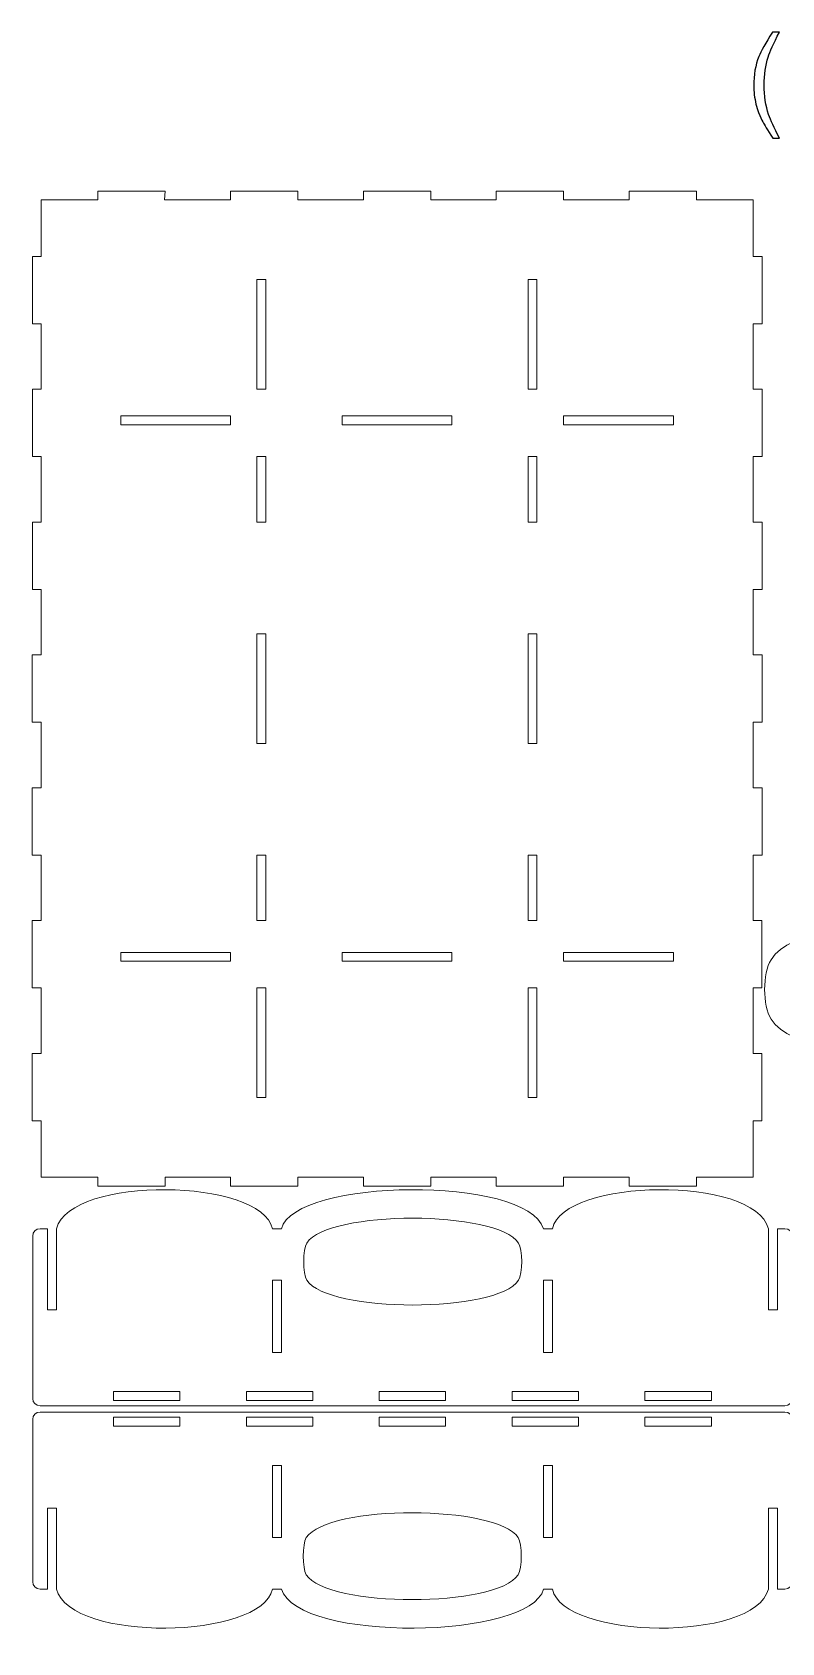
# Model space of a CAD drawing. Header units: millimetres. Extents: x -1338 to 379, y -336 to 402.
# Drawn here: x -1338 to -1000, y -330 to 398 of the extents above; entities that cross this region are included whole.
import ezdxf

# ---------------------------------------------------------------- set-up
doc = ezdxf.new("R2010")
doc.units = ezdxf.units.MM
doc.header["$MEASUREMENT"] = 0
doc.layers.add('Layer 1', color=7, linetype='Continuous')

msp = doc.modelspace()

# ---------------------------------------------------------------- linework, layer by layer
at = {"layer": 'Layer 1', "color": 240}
msp.add_open_spline([(-1000.6671, 397.9914), (-1003.2904, 392.8987), (-1004.9909, 389.156), (-1005.7685, 386.7549), (-1005.7685, 386.7549), (-1006.9562, 383.0976), (-1007.5458, 378.8764), (-1007.5458, 374.0827), (-1007.5458, 374.0827), (-1007.5458, 369.2463), (-1006.8708, 364.82), (-1005.5207, 360.8124), (-1005.5207, 360.8124), (-1004.6833, 358.3429), (-1003.0426, 354.7883), (-1000.5902, 350.1484), (-1000.5902, 350.1484), (-1000.5902, 350.1484), (-1003.6151, 350.1484), (-1003.6151, 350.1484), (-1003.6151, 350.1484), (-1006.0505, 353.9509), (-1007.5629, 356.3862), (-1008.1525, 357.4372), (-1008.1525, 357.4372), (-1008.7336, 358.4882), (-1009.3659, 359.9152), (-1010.0495, 361.7182), (-1010.0495, 361.7182), (-1010.9809, 364.1877), (-1011.6388, 366.8281), (-1012.0063, 369.6308), (-1012.0063, 369.6308), (-1012.1857, 371.0834), (-1012.2797, 372.4677), (-1012.2797, 373.7836), (-1012.2797, 373.7836), (-1012.2797, 378.7226), (-1011.5021, 383.1233), (-1009.9555, 386.977), (-1009.9555, 386.977), (-1008.9728, 389.4294), (-1006.9135, 393.1037), (-1003.7946, 397.9914), (-1003.7946, 397.9914), (-1003.7946, 397.9914), (-1000.6671, 397.9914), (-1000.6671, 397.9914)], degree=3, knots=[0, 0, 0, 0, 0.07692308, 0.07692308, 0.07692308, 0.07692308, 0.15384615, 0.15384615, 0.15384615, 0.15384615, 0.23076923, 0.23076923, 0.23076923, 0.23076923, 0.30769231, 0.30769231, 0.30769231, 0.30769231, 0.38461538, 0.38461538, 0.38461538, 0.38461538, 0.46153846, 0.46153846, 0.46153846, 0.46153846, 0.53846154, 0.53846154, 0.53846154, 0.53846154, 0.61538462, 0.61538462, 0.61538462, 0.61538462, 0.69230769, 0.69230769, 0.69230769, 0.69230769, 0.76923077, 0.76923077, 0.76923077, 0.76923077, 0.84615385, 0.84615385, 0.84615385, 0.84615385, 1, 1, 1, 1], dxfattribs=at)
at = {"layer": 'Layer 1', "color": 145, "lineweight": 20}
for points, knots in [([(-1038.1335, 326.2593), (-1038.1335, 326.2593), (-1068.5335, 326.2593), (-1068.5335, 326.2593), (-1068.5335, 326.2593), (-1068.5335, 326.2593), (-1068.5335, 322.2593), (-1068.5335, 322.2593), (-1068.5335, 322.2593), (-1068.5335, 322.2593), (-1098.1335, 322.2593), (-1098.1335, 322.2593), (-1098.1335, 322.2593), (-1098.1335, 322.2593), (-1098.1335, 326.2593), (-1098.1335, 326.2593), (-1098.1335, 326.2593), (-1098.1335, 326.2593), (-1128.5335, 326.2593), (-1128.5335, 326.2593), (-1128.5335, 326.2593), (-1128.5335, 326.2593), (-1128.5335, 322.2593), (-1128.5335, 322.2593), (-1128.5335, 322.2593), (-1128.5335, 322.2593), (-1158.1335, 322.2593), (-1158.1335, 322.2593), (-1158.1335, 322.2593), (-1158.1335, 322.2593), (-1158.1335, 326.2593), (-1158.1335, 326.2593), (-1158.1335, 326.2593), (-1158.1335, 326.2593), (-1188.5335, 326.2593), (-1188.5335, 326.2593), (-1188.5335, 326.2593), (-1188.5335, 326.2593), (-1188.5335, 322.2593), (-1188.5335, 322.2593), (-1188.5335, 322.2593), (-1188.5335, 322.2593), (-1218.1335, 322.2593), (-1218.1335, 322.2593), (-1218.1335, 322.2593), (-1218.1335, 322.2593), (-1218.1335, 326.2593), (-1218.1335, 326.2593), (-1218.1335, 326.2593), (-1218.1335, 326.2593), (-1248.5335, 326.2593), (-1248.5335, 326.2593), (-1248.5335, 326.2593), (-1248.5335, 326.2593), (-1248.5335, 322.2593), (-1248.5335, 322.2593), (-1248.5335, 322.2593), (-1248.5335, 322.2593), (-1278.3335, 322.2593), (-1278.3335, 322.2593), (-1278.3335, 322.2593), (-1278.3335, 322.2593), (-1278.1335, 326.2593), (-1278.1335, 326.2593), (-1278.1335, 326.2593), (-1278.1335, 326.2593), (-1308.5335, 326.2593), (-1308.5335, 326.2593), (-1308.5335, 326.2593), (-1308.5335, 326.2593), (-1308.5335, 322.2593), (-1308.5335, 322.2593), (-1308.5335, 322.2593), (-1308.5335, 322.2593), (-1334.1175, 322.2593), (-1334.1175, 322.2593), (-1334.1175, 322.2593), (-1334.1175, 322.2593), (-1334.1175, 296.6913), (-1334.1175, 296.6913), (-1334.1175, 296.6913), (-1334.1175, 296.6913), (-1338.0215, 296.6913), (-1338.0215, 296.6913), (-1338.0215, 296.6913), (-1338.0215, 296.6913), (-1338.0215, 266.2913), (-1338.0215, 266.2913), (-1338.0215, 266.2913), (-1338.0215, 266.2913), (-1334.1175, 266.2913), (-1334.1175, 266.2913), (-1334.1175, 266.2913), (-1334.1175, 266.2913), (-1334.1175, 236.6913), (-1334.1175, 236.6913), (-1334.1175, 236.6913), (-1334.1175, 236.6913), (-1338.0375, 236.6913), (-1338.0375, 236.6913), (-1338.0375, 236.6913), (-1338.0375, 236.6913), (-1338.0375, 206.2913), (-1338.0375, 206.2913), (-1338.0375, 206.2913), (-1338.0375, 206.2913), (-1334.1175, 206.2913), (-1334.1175, 206.2913), (-1334.1175, 206.2913), (-1334.1175, 206.2913), (-1334.1175, 176.6913), (-1334.1175, 176.6913), (-1334.1175, 176.6913), (-1334.1175, 176.6913), (-1338.0535, 176.6913), (-1338.0535, 176.6913), (-1338.0535, 176.6913), (-1338.0535, 176.6913), (-1338.0535, 146.2913), (-1338.0535, 146.2913), (-1338.0535, 146.2913), (-1338.0535, 146.2913), (-1334.1175, 146.2913), (-1334.1175, 146.2913), (-1334.1175, 146.2913), (-1334.1175, 146.2913), (-1334.1175, 116.6913), (-1334.1175, 116.6913), (-1334.1175, 116.6913), (-1334.1175, 116.6913), (-1338.0695, 116.6913), (-1338.0695, 116.6913), (-1338.0695, 116.6913), (-1338.0695, 116.6913), (-1338.0695, 86.2913), (-1338.0695, 86.2913), (-1338.0695, 86.2913), (-1338.0695, 86.2913), (-1334.1175, 86.2913), (-1334.1175, 86.2913), (-1334.1175, 86.2913), (-1334.1175, 86.2913), (-1334.1175, 56.6913), (-1334.1175, 56.6913), (-1334.1175, 56.6913), (-1334.1175, 56.6913), (-1338.0855, 56.6913), (-1338.0855, 56.6913), (-1338.0855, 56.6913), (-1338.0855, 56.6913), (-1338.0855, 26.2913), (-1338.0855, 26.2913), (-1338.0855, 26.2913), (-1338.0855, 26.2913), (-1334.1175, 26.2913), (-1334.1175, 26.2913), (-1334.1175, 26.2913), (-1334.1175, 26.2913), (-1334.1175, -3.3087), (-1334.1175, -3.3087), (-1334.1175, -3.3087), (-1334.1175, -3.3087), (-1338.1015, -3.3087), (-1338.1015, -3.3087), (-1338.1015, -3.3087), (-1338.1015, -3.3087), (-1338.1015, -33.7087), (-1338.1015, -33.7087), (-1338.1015, -33.7087), (-1338.1015, -33.7087), (-1334.1175, -33.7087), (-1334.1175, -33.7087), (-1334.1175, -33.7087), (-1334.1175, -33.7087), (-1334.1175, -63.3087), (-1334.1175, -63.3087), (-1334.1175, -63.3087), (-1334.1175, -63.3087), (-1338.1175, -63.3087), (-1338.1175, -63.3087), (-1338.1175, -63.3087), (-1338.1175, -63.3087), (-1338.1175, -93.7087), (-1338.1175, -93.7087), (-1338.1175, -93.7087), (-1338.1175, -93.7087), (-1334.1175, -93.7087), (-1334.1175, -93.7087), (-1334.1175, -93.7087), (-1334.1175, -93.7087), (-1334.1175, -119.2767), (-1334.1175, -119.2767), (-1334.1175, -119.2767), (-1334.1175, -119.2767), (-1308.5335, -119.2767), (-1308.5335, -119.2767), (-1308.5335, -119.2767), (-1308.5335, -119.2767), (-1308.5335, -123.2767), (-1308.5335, -123.2767), (-1308.5335, -123.2767), (-1308.5335, -123.2767), (-1278.1335, -123.2767), (-1278.1335, -123.2767), (-1278.1335, -123.2767), (-1278.1335, -123.2767), (-1278.1335, -119.2767), (-1278.1335, -119.2767), (-1278.1335, -119.2767), (-1278.1335, -119.2767), (-1248.5335, -119.2767), (-1248.5335, -119.2767), (-1248.5335, -119.2767), (-1248.5335, -119.2767), (-1248.5335, -123.2767), (-1248.5335, -123.2767), (-1248.5335, -123.2767), (-1248.5335, -123.2767), (-1218.1335, -123.2767), (-1218.1335, -123.2767), (-1218.1335, -123.2767), (-1218.1335, -123.2767), (-1218.1335, -119.2767), (-1218.1335, -119.2767), (-1218.1335, -119.2767), (-1218.1335, -119.2767), (-1188.5335, -119.2767), (-1188.5335, -119.2767), (-1188.5335, -119.2767), (-1188.5335, -119.2767), (-1188.5335, -123.2767), (-1188.5335, -123.2767), (-1188.5335, -123.2767), (-1188.5335, -123.2767), (-1158.1335, -123.2767), (-1158.1335, -123.2767), (-1158.1335, -123.2767), (-1158.1335, -123.2767), (-1158.1335, -119.2767), (-1158.1335, -119.2767), (-1158.1335, -119.2767), (-1158.1335, -119.2767), (-1128.5335, -119.2767), (-1128.5335, -119.2767), (-1128.5335, -119.2767), (-1128.5335, -119.2767), (-1128.5335, -123.2767), (-1128.5335, -123.2767), (-1128.5335, -123.2767), (-1128.5335, -123.2767), (-1098.1335, -123.2767), (-1098.1335, -123.2767), (-1098.1335, -123.2767), (-1098.1335, -123.2767), (-1098.1335, -119.2767), (-1098.1335, -119.2767), (-1098.1335, -119.2767), (-1098.1335, -119.2767), (-1068.5335, -119.2767), (-1068.5335, -119.2767), (-1068.5335, -119.2767), (-1068.5335, -119.2767), (-1068.5335, -123.2767), (-1068.5335, -123.2767), (-1068.5335, -123.2767), (-1068.5335, -123.2767), (-1038.1335, -123.2767), (-1038.1335, -123.2767), (-1038.1335, -123.2767), (-1038.1335, -123.2767), (-1038.1335, -119.2767), (-1038.1335, -119.2767), (-1038.1335, -119.2767), (-1038.1335, -119.2767), (-1012.5495, -119.2767), (-1012.5495, -119.2767), (-1012.5495, -119.2767), (-1012.5495, -119.2767), (-1012.4495, -93.7087), (-1012.4495, -93.7087), (-1012.4495, -93.7087), (-1012.4495, -93.7087), (-1008.5455, -93.7087), (-1008.5455, -93.7087), (-1008.5455, -93.7087), (-1008.5455, -93.7087), (-1008.5455, -63.3087), (-1008.5455, -63.3087), (-1008.5455, -63.3087), (-1008.5455, -63.3087), (-1012.4495, -63.3087), (-1012.4495, -63.3087), (-1012.4495, -63.3087), (-1012.4495, -63.3087), (-1012.4495, -33.7087), (-1012.4495, -33.7087), (-1012.4495, -33.7087), (-1012.4495, -33.7087), (-1008.5295, -33.7087), (-1008.5295, -33.7087), (-1008.5295, -33.7087), (-1008.5295, -33.7087), (-1008.5295, -3.3087), (-1008.5295, -3.3087), (-1008.5295, -3.3087), (-1008.5295, -3.3087), (-1012.4495, -3.3087), (-1012.4495, -3.3087), (-1012.4495, -3.3087), (-1012.4495, -3.3087), (-1012.4495, 26.2913), (-1012.4495, 26.2913), (-1012.4495, 26.2913), (-1012.4495, 26.2913), (-1008.5135, 26.2913), (-1008.5135, 26.2913), (-1008.5135, 26.2913), (-1008.5135, 26.2913), (-1008.5135, 56.6913), (-1008.5135, 56.6913), (-1008.5135, 56.6913), (-1008.5135, 56.6913), (-1012.4495, 56.6913), (-1012.4495, 56.6913), (-1012.4495, 56.6913), (-1012.4495, 56.6913), (-1012.4495, 86.2913), (-1012.4495, 86.2913), (-1012.4495, 86.2913), (-1012.4495, 86.2913), (-1008.4975, 86.2913), (-1008.4975, 86.2913), (-1008.4975, 86.2913), (-1008.4975, 86.2913), (-1008.4975, 116.6913), (-1008.4975, 116.6913), (-1008.4975, 116.6913), (-1008.4975, 116.6913), (-1012.4495, 116.6913), (-1012.4495, 116.6913), (-1012.4495, 116.6913), (-1012.4495, 116.6913), (-1012.4495, 146.2913), (-1012.4495, 146.2913), (-1012.4495, 146.2913), (-1012.4495, 146.2913), (-1008.4815, 146.2913), (-1008.4815, 146.2913), (-1008.4815, 146.2913), (-1008.4815, 146.2913), (-1008.4815, 176.6913), (-1008.4815, 176.6913), (-1008.4815, 176.6913), (-1008.4815, 176.6913), (-1012.4495, 176.6913), (-1012.4495, 176.6913), (-1012.4495, 176.6913), (-1012.4495, 176.6913), (-1012.4495, 206.2913), (-1012.4495, 206.2913), (-1012.4495, 206.2913), (-1012.4495, 206.2913), (-1008.4655, 206.2913), (-1008.4655, 206.2913), (-1008.4655, 206.2913), (-1008.4655, 206.2913), (-1008.4655, 236.6913), (-1008.4655, 236.6913), (-1008.4655, 236.6913), (-1008.4655, 236.6913), (-1012.4495, 236.6913), (-1012.4495, 236.6913), (-1012.4495, 236.6913), (-1012.4495, 236.6913), (-1012.4495, 266.2913), (-1012.4495, 266.2913), (-1012.4495, 266.2913), (-1012.4495, 266.2913), (-1008.4495, 266.2913), (-1008.4495, 266.2913), (-1008.4495, 266.2913), (-1008.4495, 266.2913), (-1008.4495, 296.6913), (-1008.4495, 296.6913), (-1008.4495, 296.6913), (-1008.4495, 296.6913), (-1012.4495, 296.6913), (-1012.4495, 296.6913), (-1012.4495, 296.6913), (-1012.4495, 296.6913), (-1012.5495, 322.2593), (-1012.5495, 322.2593), (-1012.5495, 322.2593), (-1012.5495, 322.2593), (-1038.1335, 322.2593), (-1038.1335, 322.2593), (-1038.1335, 322.2593), (-1038.1335, 322.2593), (-1038.1335, 326.2593), (-1038.1335, 326.2593)], [0, 0, 0, 0, 0.00990099, 0.00990099, 0.00990099, 0.00990099, 0.01980198, 0.01980198, 0.01980198, 0.01980198, 0.02970297, 0.02970297, 0.02970297, 0.02970297, 0.03960396, 0.03960396, 0.03960396, 0.03960396, 0.04950495, 0.04950495, 0.04950495, 0.04950495, 0.05940594, 0.05940594, 0.05940594, 0.05940594, 0.06930693, 0.06930693, 0.06930693, 0.06930693, 0.07920792, 0.07920792, 0.07920792, 0.07920792, 0.08910891, 0.08910891, 0.08910891, 0.08910891, 0.0990099, 0.0990099, 0.0990099, 0.0990099, 0.10891089, 0.10891089, 0.10891089, 0.10891089, 0.11881188, 0.11881188, 0.11881188, 0.11881188, 0.12871287, 0.12871287, 0.12871287, 0.12871287, 0.13861386, 0.13861386, 0.13861386, 0.13861386, 0.14851485, 0.14851485, 0.14851485, 0.14851485, 0.15841584, 0.15841584, 0.15841584, 0.15841584, 0.16831683, 0.16831683, 0.16831683, 0.16831683, 0.17821782, 0.17821782, 0.17821782, 0.17821782, 0.18811881, 0.18811881, 0.18811881, 0.18811881, 0.1980198, 0.1980198, 0.1980198, 0.1980198, 0.20792079, 0.20792079, 0.20792079, 0.20792079, 0.21782178, 0.21782178, 0.21782178, 0.21782178, 0.22772277, 0.22772277, 0.22772277, 0.22772277, 0.23762376, 0.23762376, 0.23762376, 0.23762376, 0.24752475, 0.24752475, 0.24752475, 0.24752475, 0.25742574, 0.25742574, 0.25742574, 0.25742574, 0.26732673, 0.26732673, 0.26732673, 0.26732673, 0.27722772, 0.27722772, 0.27722772, 0.27722772, 0.28712871, 0.28712871, 0.28712871, 0.28712871, 0.2970297, 0.2970297, 0.2970297, 0.2970297, 0.30693069, 0.30693069, 0.30693069, 0.30693069, 0.31683168, 0.31683168, 0.31683168, 0.31683168, 0.32673267, 0.32673267, 0.32673267, 0.32673267, 0.33663366, 0.33663366, 0.33663366, 0.33663366, 0.34653465, 0.34653465, 0.34653465, 0.34653465, 0.35643564, 0.35643564, 0.35643564, 0.35643564, 0.36633663, 0.36633663, 0.36633663, 0.36633663, 0.37623762, 0.37623762, 0.37623762, 0.37623762, 0.38613861, 0.38613861, 0.38613861, 0.38613861, 0.3960396, 0.3960396, 0.3960396, 0.3960396, 0.40594059, 0.40594059, 0.40594059, 0.40594059, 0.41584158, 0.41584158, 0.41584158, 0.41584158, 0.42574257, 0.42574257, 0.42574257, 0.42574257, 0.43564356, 0.43564356, 0.43564356, 0.43564356, 0.44554455, 0.44554455, 0.44554455, 0.44554455, 0.45544554, 0.45544554, 0.45544554, 0.45544554, 0.46534653, 0.46534653, 0.46534653, 0.46534653, 0.47524752, 0.47524752, 0.47524752, 0.47524752, 0.48514851, 0.48514851, 0.48514851, 0.48514851, 0.4950495, 0.4950495, 0.4950495, 0.4950495, 0.5049505, 0.5049505, 0.5049505, 0.5049505, 0.51485149, 0.51485149, 0.51485149, 0.51485149, 0.52475248, 0.52475248, 0.52475248, 0.52475248, 0.53465347, 0.53465347, 0.53465347, 0.53465347, 0.54455446, 0.54455446, 0.54455446, 0.54455446, 0.55445545, 0.55445545, 0.55445545, 0.55445545, 0.56435644, 0.56435644, 0.56435644, 0.56435644, 0.57425743, 0.57425743, 0.57425743, 0.57425743, 0.58415842, 0.58415842, 0.58415842, 0.58415842, 0.59405941, 0.59405941, 0.59405941, 0.59405941, 0.6039604, 0.6039604, 0.6039604, 0.6039604, 0.61386139, 0.61386139, 0.61386139, 0.61386139, 0.62376238, 0.62376238, 0.62376238, 0.62376238, 0.63366337, 0.63366337, 0.63366337, 0.63366337, 0.64356436, 0.64356436, 0.64356436, 0.64356436, 0.65346535, 0.65346535, 0.65346535, 0.65346535, 0.66336634, 0.66336634, 0.66336634, 0.66336634, 0.67326733, 0.67326733, 0.67326733, 0.67326733, 0.68316832, 0.68316832, 0.68316832, 0.68316832, 0.69306931, 0.69306931, 0.69306931, 0.69306931, 0.7029703, 0.7029703, 0.7029703, 0.7029703, 0.71287129, 0.71287129, 0.71287129, 0.71287129, 0.72277228, 0.72277228, 0.72277228, 0.72277228, 0.73267327, 0.73267327, 0.73267327, 0.73267327, 0.74257426, 0.74257426, 0.74257426, 0.74257426, 0.75247525, 0.75247525, 0.75247525, 0.75247525, 0.76237624, 0.76237624, 0.76237624, 0.76237624, 0.77227723, 0.77227723, 0.77227723, 0.77227723, 0.78217822, 0.78217822, 0.78217822, 0.78217822, 0.79207921, 0.79207921, 0.79207921, 0.79207921, 0.8019802, 0.8019802, 0.8019802, 0.8019802, 0.81188119, 0.81188119, 0.81188119, 0.81188119, 0.82178218, 0.82178218, 0.82178218, 0.82178218, 0.83168317, 0.83168317, 0.83168317, 0.83168317, 0.84158416, 0.84158416, 0.84158416, 0.84158416, 0.85148515, 0.85148515, 0.85148515, 0.85148515, 0.86138614, 0.86138614, 0.86138614, 0.86138614, 0.87128713, 0.87128713, 0.87128713, 0.87128713, 0.88118812, 0.88118812, 0.88118812, 0.88118812, 0.89108911, 0.89108911, 0.89108911, 0.89108911, 0.9009901, 0.9009901, 0.9009901, 0.9009901, 0.91089109, 0.91089109, 0.91089109, 0.91089109, 0.92079208, 0.92079208, 0.92079208, 0.92079208, 0.93069307, 0.93069307, 0.93069307, 0.93069307, 0.94059406, 0.94059406, 0.94059406, 0.94059406, 0.95049505, 0.95049505, 0.95049505, 0.95049505, 0.96039604, 0.96039604, 0.96039604, 0.96039604, 0.97029703, 0.97029703, 0.97029703, 0.97029703, 0.98019802, 0.98019802, 0.98019802, 0.98019802, 1, 1, 1, 1]), ([(-1232.6335, 236.6913), (-1232.6335, 236.6913), (-1236.6335, 236.6913), (-1236.6335, 236.6913), (-1236.6335, 236.6913), (-1236.6335, 236.6913), (-1236.6335, 286.2913), (-1236.6335, 286.2913), (-1236.6335, 286.2913), (-1236.6335, 286.2913), (-1232.6335, 286.2913), (-1232.6335, 286.2913), (-1232.6335, 286.2913), (-1232.6335, 286.2913), (-1232.6335, 236.6913), (-1232.6335, 236.6913)], [0, 0, 0, 0, 0.2, 0.2, 0.2, 0.2, 0.4, 0.4, 0.4, 0.4, 0.6, 0.6, 0.6, 0.6, 1, 1, 1, 1]), ([(-1110.1495, 236.6913), (-1110.1495, 236.6913), (-1114.1495, 236.6913), (-1114.1495, 236.6913), (-1114.1495, 236.6913), (-1114.1495, 236.6913), (-1114.1495, 286.2913), (-1114.1495, 286.2913), (-1114.1495, 286.2913), (-1114.1495, 286.2913), (-1110.1495, 286.2913), (-1110.1495, 286.2913), (-1110.1495, 286.2913), (-1110.1495, 286.2913), (-1110.1495, 236.6913), (-1110.1495, 236.6913)], [0, 0, 0, 0, 0.2, 0.2, 0.2, 0.2, 0.4, 0.4, 0.4, 0.4, 0.6, 0.6, 0.6, 0.6, 1, 1, 1, 1]), ([(-1248.5335, 220.6913), (-1248.5335, 220.6913), (-1298.1335, 220.6913), (-1298.1335, 220.6913), (-1298.1335, 220.6913), (-1298.1335, 220.6913), (-1298.1335, 224.6913), (-1298.1335, 224.6913), (-1298.1335, 224.6913), (-1298.1335, 224.6913), (-1248.5335, 224.6913), (-1248.5335, 224.6913), (-1248.5335, 224.6913), (-1248.5335, 224.6913), (-1248.5335, 220.6913), (-1248.5335, 220.6913)], [0, 0, 0, 0, 0.2, 0.2, 0.2, 0.2, 0.4, 0.4, 0.4, 0.4, 0.6, 0.6, 0.6, 0.6, 1, 1, 1, 1]), ([(-1148.5335, 220.6913), (-1148.5335, 220.6913), (-1198.1335, 220.6913), (-1198.1335, 220.6913), (-1198.1335, 220.6913), (-1198.1335, 220.6913), (-1198.1335, 224.6913), (-1198.1335, 224.6913), (-1198.1335, 224.6913), (-1198.1335, 224.6913), (-1148.5335, 224.6913), (-1148.5335, 224.6913), (-1148.5335, 224.6913), (-1148.5335, 224.6913), (-1148.5335, 220.6913), (-1148.5335, 220.6913)], [0, 0, 0, 0, 0.2, 0.2, 0.2, 0.2, 0.4, 0.4, 0.4, 0.4, 0.6, 0.6, 0.6, 0.6, 1, 1, 1, 1]), ([(-1048.5335, 220.6913), (-1048.5335, 220.6913), (-1098.1335, 220.6913), (-1098.1335, 220.6913), (-1098.1335, 220.6913), (-1098.1335, 220.6913), (-1098.1335, 224.6913), (-1098.1335, 224.6913), (-1098.1335, 224.6913), (-1098.1335, 224.6913), (-1048.5335, 224.6913), (-1048.5335, 224.6913), (-1048.5335, 224.6913), (-1048.5335, 224.6913), (-1048.5335, 220.6913), (-1048.5335, 220.6913)], [0, 0, 0, 0, 0.2, 0.2, 0.2, 0.2, 0.4, 0.4, 0.4, 0.4, 0.6, 0.6, 0.6, 0.6, 1, 1, 1, 1]), ([(-1232.6335, 176.6913), (-1232.6335, 176.6913), (-1236.6335, 176.6913), (-1236.6335, 176.6913), (-1236.6335, 176.6913), (-1236.6335, 176.6913), (-1236.6335, 206.2913), (-1236.6335, 206.2913), (-1236.6335, 206.2913), (-1236.6335, 206.2913), (-1232.6335, 206.2913), (-1232.6335, 206.2913), (-1232.6335, 206.2913), (-1232.6335, 206.2913), (-1232.6335, 176.6913), (-1232.6335, 176.6913)], [0, 0, 0, 0, 0.2, 0.2, 0.2, 0.2, 0.4, 0.4, 0.4, 0.4, 0.6, 0.6, 0.6, 0.6, 1, 1, 1, 1]), ([(-1110.1495, 176.6913), (-1110.1495, 176.6913), (-1114.1495, 176.6913), (-1114.1495, 176.6913), (-1114.1495, 176.6913), (-1114.1495, 176.6913), (-1114.1495, 206.2913), (-1114.1495, 206.2913), (-1114.1495, 206.2913), (-1114.1495, 206.2913), (-1110.1495, 206.2913), (-1110.1495, 206.2913), (-1110.1495, 206.2913), (-1110.1495, 206.2913), (-1110.1495, 176.6913), (-1110.1495, 176.6913)], [0, 0, 0, 0, 0.2, 0.2, 0.2, 0.2, 0.4, 0.4, 0.4, 0.4, 0.6, 0.6, 0.6, 0.6, 1, 1, 1, 1]), ([(-1232.6335, 76.6913), (-1232.6335, 76.6913), (-1236.6335, 76.6913), (-1236.6335, 76.6913), (-1236.6335, 76.6913), (-1236.6335, 76.6913), (-1236.6335, 126.2913), (-1236.6335, 126.2913), (-1236.6335, 126.2913), (-1236.6335, 126.2913), (-1232.6335, 126.2913), (-1232.6335, 126.2913), (-1232.6335, 126.2913), (-1232.6335, 126.2913), (-1232.6335, 76.6913), (-1232.6335, 76.6913)], [0, 0, 0, 0, 0.2, 0.2, 0.2, 0.2, 0.4, 0.4, 0.4, 0.4, 0.6, 0.6, 0.6, 0.6, 1, 1, 1, 1]), ([(-1110.1495, 76.6913), (-1110.1495, 76.6913), (-1114.1495, 76.6913), (-1114.1495, 76.6913), (-1114.1495, 76.6913), (-1114.1495, 76.6913), (-1114.1495, 126.2913), (-1114.1495, 126.2913), (-1114.1495, 126.2913), (-1114.1495, 126.2913), (-1110.1495, 126.2913), (-1110.1495, 126.2913), (-1110.1495, 126.2913), (-1110.1495, 126.2913), (-1110.1495, 76.6913), (-1110.1495, 76.6913)], [0, 0, 0, 0, 0.2, 0.2, 0.2, 0.2, 0.4, 0.4, 0.4, 0.4, 0.6, 0.6, 0.6, 0.6, 1, 1, 1, 1]), ([(-1232.6335, 26.2913), (-1232.6335, 26.2913), (-1232.6335, -3.3087), (-1232.6335, -3.3087), (-1232.6335, -3.3087), (-1232.6335, -3.3087), (-1236.6335, -3.3087), (-1236.6335, -3.3087), (-1236.6335, -3.3087), (-1236.6335, -3.3087), (-1236.6335, 26.2913), (-1236.6335, 26.2913), (-1236.6335, 26.2913), (-1236.6335, 26.2913), (-1232.6335, 26.2913), (-1232.6335, 26.2913)], [0, 0, 0, 0, 0.2, 0.2, 0.2, 0.2, 0.4, 0.4, 0.4, 0.4, 0.6, 0.6, 0.6, 0.6, 1, 1, 1, 1]), ([(-1110.1495, 26.2913), (-1110.1495, 26.2913), (-1110.1495, -3.3087), (-1110.1495, -3.3087), (-1110.1495, -3.3087), (-1110.1495, -3.3087), (-1114.1495, -3.3087), (-1114.1495, -3.3087), (-1114.1495, -3.3087), (-1114.1495, -3.3087), (-1114.1495, 26.2913), (-1114.1495, 26.2913), (-1114.1495, 26.2913), (-1114.1495, 26.2913), (-1110.1495, 26.2913), (-1110.1495, 26.2913)], [0, 0, 0, 0, 0.2, 0.2, 0.2, 0.2, 0.4, 0.4, 0.4, 0.4, 0.6, 0.6, 0.6, 0.6, 1, 1, 1, 1]), ([(-1298.1335, -17.7087), (-1298.1335, -17.7087), (-1248.5335, -17.7087), (-1248.5335, -17.7087), (-1248.5335, -17.7087), (-1248.5335, -17.7087), (-1248.5335, -21.7087), (-1248.5335, -21.7087), (-1248.5335, -21.7087), (-1248.5335, -21.7087), (-1298.1335, -21.7087), (-1298.1335, -21.7087), (-1298.1335, -21.7087), (-1298.1335, -21.7087), (-1298.1335, -17.7087), (-1298.1335, -17.7087)], [0, 0, 0, 0, 0.2, 0.2, 0.2, 0.2, 0.4, 0.4, 0.4, 0.4, 0.6, 0.6, 0.6, 0.6, 1, 1, 1, 1]), ([(-1198.1335, -17.7087), (-1198.1335, -17.7087), (-1148.5335, -17.7087), (-1148.5335, -17.7087), (-1148.5335, -17.7087), (-1148.5335, -17.7087), (-1148.5335, -21.7087), (-1148.5335, -21.7087), (-1148.5335, -21.7087), (-1148.5335, -21.7087), (-1198.1335, -21.7087), (-1198.1335, -21.7087), (-1198.1335, -21.7087), (-1198.1335, -21.7087), (-1198.1335, -17.7087), (-1198.1335, -17.7087)], [0, 0, 0, 0, 0.2, 0.2, 0.2, 0.2, 0.4, 0.4, 0.4, 0.4, 0.6, 0.6, 0.6, 0.6, 1, 1, 1, 1]), ([(-1098.1335, -17.7087), (-1098.1335, -17.7087), (-1048.5335, -17.7087), (-1048.5335, -17.7087), (-1048.5335, -17.7087), (-1048.5335, -17.7087), (-1048.5335, -21.7087), (-1048.5335, -21.7087), (-1048.5335, -21.7087), (-1048.5335, -21.7087), (-1098.1335, -21.7087), (-1098.1335, -21.7087), (-1098.1335, -21.7087), (-1098.1335, -21.7087), (-1098.1335, -17.7087), (-1098.1335, -17.7087)], [0, 0, 0, 0, 0.2, 0.2, 0.2, 0.2, 0.4, 0.4, 0.4, 0.4, 0.6, 0.6, 0.6, 0.6, 1, 1, 1, 1]), ([(-1232.6335, -33.7087), (-1232.6335, -33.7087), (-1232.6335, -83.3087), (-1232.6335, -83.3087), (-1232.6335, -83.3087), (-1232.6335, -83.3087), (-1236.6335, -83.3087), (-1236.6335, -83.3087), (-1236.6335, -83.3087), (-1236.6335, -83.3087), (-1236.6335, -33.7087), (-1236.6335, -33.7087), (-1236.6335, -33.7087), (-1236.6335, -33.7087), (-1232.6335, -33.7087), (-1232.6335, -33.7087)], [0, 0, 0, 0, 0.2, 0.2, 0.2, 0.2, 0.4, 0.4, 0.4, 0.4, 0.6, 0.6, 0.6, 0.6, 1, 1, 1, 1]), ([(-1110.1495, -33.7087), (-1110.1495, -33.7087), (-1110.1495, -83.3087), (-1110.1495, -83.3087), (-1110.1495, -83.3087), (-1110.1495, -83.3087), (-1114.1495, -83.3087), (-1114.1495, -83.3087), (-1114.1495, -83.3087), (-1114.1495, -83.3087), (-1114.1495, -33.7087), (-1114.1495, -33.7087), (-1114.1495, -33.7087), (-1114.1495, -33.7087), (-1110.1495, -33.7087), (-1110.1495, -33.7087)], [0, 0, 0, 0, 0.2, 0.2, 0.2, 0.2, 0.4, 0.4, 0.4, 0.4, 0.6, 0.6, 0.6, 0.6, 1, 1, 1, 1]), ([(-1001.5923, -222.5093), (-1001.5923, -222.5093), (-1331.1923, -222.5093), (-1331.1923, -222.5093), (-1331.1923, -222.5093), (-1331.1923, -222.5093), (-1334.5939, -222.5093), (-1334.5939, -222.5093), (-1334.5939, -222.5093), (-1336.4089, -222.5093), (-1337.8938, -221.0243), (-1337.8938, -219.2093), (-1337.8938, -219.2093), (-1337.8938, -219.2093), (-1337.8938, -145.8092), (-1337.8938, -145.8092), (-1337.8938, -145.8092), (-1337.8938, -143.9942), (-1336.4088, -142.5092), (-1334.5939, -142.5092), (-1334.5939, -142.5092), (-1334.5939, -142.5092), (-1331.1923, -142.5092), (-1331.1923, -142.5092), (-1331.1923, -142.5092), (-1331.1923, -142.5092), (-1331.1923, -179.1001), (-1331.1923, -179.1001), (-1331.1923, -179.1001), (-1331.1923, -179.1001), (-1327.1923, -179.1002), (-1327.1923, -179.1002), (-1327.1923, -179.1002), (-1327.1923, -179.1002), (-1327.1923, -142.5093), (-1327.1923, -142.5093), (-1327.1923, -142.5093), (-1320.6785, -118.2558), (-1234.5188, -119.755), (-1229.5924, -142.5092), (-1229.5924, -142.5092), (-1228.7925, -142.5092), (-1226.3925, -142.5092), (-1225.5924, -142.5092), (-1225.5924, -142.5092), (-1219.6807, -119.755), (-1115.009, -118.2557), (-1107.1924, -142.5092), (-1107.1924, -142.5092), (-1106.1929, -142.5092), (-1104.0653, -142.5048), (-1103.1924, -142.5092), (-1103.1924, -142.5092), (-1098.266, -119.755), (-1012.1061, -118.2558), (-1005.5923, -142.5093), (-1005.5923, -142.5093), (-1005.5923, -142.5093), (-1005.5923, -179.1002), (-1005.5923, -179.1002), (-1005.5923, -179.1002), (-1005.5923, -179.1002), (-1001.5923, -179.1001), (-1001.5923, -179.1001), (-1001.5923, -179.1001), (-1001.5923, -179.1001), (-1001.5923, -142.5092), (-1001.5923, -142.5092), (-1001.5923, -142.5092), (-1001.5923, -142.5092), (-998.1907, -142.5092), (-998.1907, -142.5092), (-998.1907, -142.5092), (-996.3758, -142.5092), (-994.8908, -143.9943), (-994.8908, -145.8092), (-994.8908, -145.8092), (-994.8908, -145.8092), (-994.8908, -219.2093), (-994.8908, -219.2093), (-994.8908, -219.2093), (-994.8908, -221.0242), (-996.3757, -222.5093), (-998.1907, -222.5093), (-998.1907, -222.5093), (-998.1907, -222.5093), (-1001.5923, -222.5093), (-1001.5923, -222.5093)], [0, 0, 0, 0, 0.04347826, 0.04347826, 0.04347826, 0.04347826, 0.08695652, 0.08695652, 0.08695652, 0.08695652, 0.13043478, 0.13043478, 0.13043478, 0.13043478, 0.17391304, 0.17391304, 0.17391304, 0.17391304, 0.2173913, 0.2173913, 0.2173913, 0.2173913, 0.26086957, 0.26086957, 0.26086957, 0.26086957, 0.30434783, 0.30434783, 0.30434783, 0.30434783, 0.34782609, 0.34782609, 0.34782609, 0.34782609, 0.39130435, 0.39130435, 0.39130435, 0.39130435, 0.43478261, 0.43478261, 0.43478261, 0.43478261, 0.47826087, 0.47826087, 0.47826087, 0.47826087, 0.52173913, 0.52173913, 0.52173913, 0.52173913, 0.56521739, 0.56521739, 0.56521739, 0.56521739, 0.60869565, 0.60869565, 0.60869565, 0.60869565, 0.65217391, 0.65217391, 0.65217391, 0.65217391, 0.69565217, 0.69565217, 0.69565217, 0.69565217, 0.73913043, 0.73913043, 0.73913043, 0.73913043, 0.7826087, 0.7826087, 0.7826087, 0.7826087, 0.82608696, 0.82608696, 0.82608696, 0.82608696, 0.86956522, 0.86956522, 0.86956522, 0.86956522, 0.91304348, 0.91304348, 0.91304348, 0.91304348, 1, 1, 1, 1]), ([(-1118.4658, -165.7801), (-1116.5954, -162.8773), (-1116.5954, -151.867), (-1118.4658, -148.9642), (-1118.4658, -148.9642), (-1128.0387, -134.1068), (-1204.4449, -133.9734), (-1214.1036, -148.9642), (-1214.1036, -148.9642), (-1215.974, -151.867), (-1215.974, -162.8773), (-1214.1036, -165.7801), (-1214.1036, -165.7801), (-1204.5307, -180.6375), (-1128.1245, -180.7709), (-1118.4658, -165.7801)], [0, 0, 0, 0, 0.2, 0.2, 0.2, 0.2, 0.4, 0.4, 0.4, 0.4, 0.6, 0.6, 0.6, 0.6, 1, 1, 1, 1]), ([(-1225.5924, -198.3744), (-1225.5924, -198.3744), (-1225.5924, -165.8232), (-1225.5924, -165.8232), (-1225.5924, -165.8232), (-1225.5924, -165.8232), (-1229.5924, -165.8232), (-1229.5924, -165.8232), (-1229.5924, -165.8232), (-1229.5924, -165.8232), (-1229.5924, -198.3744), (-1229.5924, -198.3744), (-1229.5924, -198.3744), (-1229.5924, -198.3744), (-1225.5924, -198.3744), (-1225.5924, -198.3744)], [0, 0, 0, 0, 0.2, 0.2, 0.2, 0.2, 0.4, 0.4, 0.4, 0.4, 0.6, 0.6, 0.6, 0.6, 1, 1, 1, 1]), ([(-1103.1924, -198.3744), (-1103.1924, -198.3744), (-1103.1924, -165.8232), (-1103.1924, -165.8232), (-1103.1924, -165.8232), (-1103.1924, -165.8232), (-1107.1924, -165.8232), (-1107.1924, -165.8232), (-1107.1924, -165.8232), (-1107.1924, -165.8232), (-1107.1924, -198.3744), (-1107.1924, -198.3744), (-1107.1924, -198.3744), (-1107.1924, -198.3744), (-1103.1924, -198.3744), (-1103.1924, -198.3744)], [0, 0, 0, 0, 0.2, 0.2, 0.2, 0.2, 0.4, 0.4, 0.4, 0.4, 0.6, 0.6, 0.6, 0.6, 1, 1, 1, 1]), ([(-1271.3923, -216.1093), (-1271.3923, -216.1093), (-1301.3923, -216.1093), (-1301.3923, -216.1093), (-1301.3923, -216.1093), (-1301.3923, -216.1093), (-1301.3923, -220.1093), (-1301.3923, -220.1093), (-1301.3923, -220.1093), (-1301.3923, -220.1093), (-1271.3923, -220.1093), (-1271.3923, -220.1093), (-1271.3923, -220.1093), (-1271.3923, -220.1093), (-1271.3923, -216.1093), (-1271.3923, -216.1093)], [0, 0, 0, 0, 0.2, 0.2, 0.2, 0.2, 0.4, 0.4, 0.4, 0.4, 0.6, 0.6, 0.6, 0.6, 1, 1, 1, 1]), ([(-1211.3923, -216.1093), (-1211.3923, -216.1093), (-1241.3923, -216.1093), (-1241.3923, -216.1093), (-1241.3923, -216.1093), (-1241.3923, -216.1093), (-1241.3923, -220.1093), (-1241.3923, -220.1093), (-1241.3923, -220.1093), (-1241.3923, -220.1093), (-1211.3923, -220.1093), (-1211.3923, -220.1093), (-1211.3923, -220.1093), (-1211.3923, -220.1093), (-1211.3923, -216.1093), (-1211.3923, -216.1093)], [0, 0, 0, 0, 0.2, 0.2, 0.2, 0.2, 0.4, 0.4, 0.4, 0.4, 0.6, 0.6, 0.6, 0.6, 1, 1, 1, 1]), ([(-1151.3923, -216.1093), (-1151.3923, -216.1093), (-1181.3923, -216.1093), (-1181.3923, -216.1093), (-1181.3923, -216.1093), (-1181.3923, -216.1093), (-1181.3923, -220.1093), (-1181.3923, -220.1093), (-1181.3923, -220.1093), (-1181.3923, -220.1093), (-1151.3923, -220.1093), (-1151.3923, -220.1093), (-1151.3923, -220.1093), (-1151.3923, -220.1093), (-1151.3923, -216.1093), (-1151.3923, -216.1093)], [0, 0, 0, 0, 0.2, 0.2, 0.2, 0.2, 0.4, 0.4, 0.4, 0.4, 0.6, 0.6, 0.6, 0.6, 1, 1, 1, 1]), ([(-1091.3923, -216.1093), (-1091.3923, -216.1093), (-1121.3923, -216.1093), (-1121.3923, -216.1093), (-1121.3923, -216.1093), (-1121.3923, -216.1093), (-1121.3923, -220.1093), (-1121.3923, -220.1093), (-1121.3923, -220.1093), (-1121.3923, -220.1093), (-1091.3923, -220.1093), (-1091.3923, -220.1093), (-1091.3923, -220.1093), (-1091.3923, -220.1093), (-1091.3923, -216.1093), (-1091.3923, -216.1093)], [0, 0, 0, 0, 0.2, 0.2, 0.2, 0.2, 0.4, 0.4, 0.4, 0.4, 0.6, 0.6, 0.6, 0.6, 1, 1, 1, 1]), ([(-1031.3923, -216.1093), (-1031.3923, -216.1093), (-1061.3923, -216.1093), (-1061.3923, -216.1093), (-1061.3923, -216.1093), (-1061.3923, -216.1093), (-1061.3923, -220.1093), (-1061.3923, -220.1093), (-1061.3923, -220.1093), (-1061.3923, -220.1093), (-1031.3923, -220.1093), (-1031.3923, -220.1093), (-1031.3923, -220.1093), (-1031.3923, -220.1093), (-1031.3923, -216.1093), (-1031.3923, -216.1093)], [0, 0, 0, 0, 0.2, 0.2, 0.2, 0.2, 0.4, 0.4, 0.4, 0.4, 0.6, 0.6, 0.6, 0.6, 1, 1, 1, 1]), ([(-1331.1923, -225.309), (-1331.1923, -225.309), (-1001.5923, -225.309), (-1001.5923, -225.309), (-1001.5923, -225.309), (-1001.5923, -225.309), (-998.1907, -225.309), (-998.1907, -225.309), (-998.1907, -225.309), (-996.3757, -225.309), (-994.8908, -226.794), (-994.8908, -228.609), (-994.8908, -228.609), (-994.8908, -228.609), (-994.8908, -302.0091), (-994.8908, -302.0091), (-994.8908, -302.0091), (-994.8908, -303.8241), (-996.3758, -305.3091), (-998.1907, -305.3091), (-998.1907, -305.3091), (-998.1907, -305.3091), (-1001.5923, -305.3091), (-1001.5923, -305.3091), (-1001.5923, -305.3091), (-1001.5923, -305.3091), (-1001.5923, -268.7182), (-1001.5923, -268.7182), (-1001.5923, -268.7182), (-1001.5923, -268.7182), (-1005.5923, -268.7181), (-1005.5923, -268.7181), (-1005.5923, -268.7181), (-1005.5923, -268.7181), (-1005.5923, -305.309), (-1005.5923, -305.309), (-1005.5923, -305.309), (-1012.1061, -329.5625), (-1098.2658, -328.0633), (-1103.1922, -305.3091), (-1103.1922, -305.3091), (-1103.9921, -305.3091), (-1106.3921, -305.3091), (-1107.1922, -305.3091), (-1107.1922, -305.3091), (-1113.1039, -328.0633), (-1217.7756, -329.5626), (-1225.5922, -305.3091), (-1225.5922, -305.3091), (-1226.5917, -305.3091), (-1228.7193, -305.3135), (-1229.5922, -305.3091), (-1229.5922, -305.3091), (-1234.5186, -328.0633), (-1320.6785, -329.5625), (-1327.1923, -305.309), (-1327.1923, -305.309), (-1327.1923, -305.309), (-1327.1923, -268.7181), (-1327.1923, -268.7181), (-1327.1923, -268.7181), (-1327.1923, -268.7181), (-1331.1923, -268.7182), (-1331.1923, -268.7182), (-1331.1923, -268.7182), (-1331.1923, -268.7182), (-1331.1923, -305.3091), (-1331.1923, -305.3091), (-1331.1923, -305.3091), (-1331.1923, -305.3091), (-1334.5939, -305.3091), (-1334.5939, -305.3091), (-1334.5939, -305.3091), (-1336.4088, -305.3091), (-1337.8938, -303.824), (-1337.8938, -302.0091), (-1337.8938, -302.0091), (-1337.8938, -302.0091), (-1337.8938, -228.609), (-1337.8938, -228.609), (-1337.8938, -228.609), (-1337.8938, -226.7941), (-1336.4089, -225.309), (-1334.5939, -225.309), (-1334.5939, -225.309), (-1334.5939, -225.309), (-1331.1923, -225.309), (-1331.1923, -225.309)], [0, 0, 0, 0, 0.04347826, 0.04347826, 0.04347826, 0.04347826, 0.08695652, 0.08695652, 0.08695652, 0.08695652, 0.13043478, 0.13043478, 0.13043478, 0.13043478, 0.17391304, 0.17391304, 0.17391304, 0.17391304, 0.2173913, 0.2173913, 0.2173913, 0.2173913, 0.26086957, 0.26086957, 0.26086957, 0.26086957, 0.30434783, 0.30434783, 0.30434783, 0.30434783, 0.34782609, 0.34782609, 0.34782609, 0.34782609, 0.39130435, 0.39130435, 0.39130435, 0.39130435, 0.43478261, 0.43478261, 0.43478261, 0.43478261, 0.47826087, 0.47826087, 0.47826087, 0.47826087, 0.52173913, 0.52173913, 0.52173913, 0.52173913, 0.56521739, 0.56521739, 0.56521739, 0.56521739, 0.60869565, 0.60869565, 0.60869565, 0.60869565, 0.65217391, 0.65217391, 0.65217391, 0.65217391, 0.69565217, 0.69565217, 0.69565217, 0.69565217, 0.73913043, 0.73913043, 0.73913043, 0.73913043, 0.7826087, 0.7826087, 0.7826087, 0.7826087, 0.82608696, 0.82608696, 0.82608696, 0.82608696, 0.86956522, 0.86956522, 0.86956522, 0.86956522, 0.91304348, 0.91304348, 0.91304348, 0.91304348, 1, 1, 1, 1]), ([(-1301.3923, -231.709), (-1301.3923, -231.709), (-1271.3923, -231.709), (-1271.3923, -231.709), (-1271.3923, -231.709), (-1271.3923, -231.709), (-1271.3923, -227.709), (-1271.3923, -227.709), (-1271.3923, -227.709), (-1271.3923, -227.709), (-1301.3923, -227.709), (-1301.3923, -227.709), (-1301.3923, -227.709), (-1301.3923, -227.709), (-1301.3923, -231.709), (-1301.3923, -231.709)], [0, 0, 0, 0, 0.2, 0.2, 0.2, 0.2, 0.4, 0.4, 0.4, 0.4, 0.6, 0.6, 0.6, 0.6, 1, 1, 1, 1]), ([(-1241.3923, -231.709), (-1241.3923, -231.709), (-1211.3923, -231.709), (-1211.3923, -231.709), (-1211.3923, -231.709), (-1211.3923, -231.709), (-1211.3923, -227.709), (-1211.3923, -227.709), (-1211.3923, -227.709), (-1211.3923, -227.709), (-1241.3923, -227.709), (-1241.3923, -227.709), (-1241.3923, -227.709), (-1241.3923, -227.709), (-1241.3923, -231.709), (-1241.3923, -231.709)], [0, 0, 0, 0, 0.2, 0.2, 0.2, 0.2, 0.4, 0.4, 0.4, 0.4, 0.6, 0.6, 0.6, 0.6, 1, 1, 1, 1]), ([(-1181.3923, -231.709), (-1181.3923, -231.709), (-1151.3923, -231.709), (-1151.3923, -231.709), (-1151.3923, -231.709), (-1151.3923, -231.709), (-1151.3923, -227.709), (-1151.3923, -227.709), (-1151.3923, -227.709), (-1151.3923, -227.709), (-1181.3923, -227.709), (-1181.3923, -227.709), (-1181.3923, -227.709), (-1181.3923, -227.709), (-1181.3923, -231.709), (-1181.3923, -231.709)], [0, 0, 0, 0, 0.2, 0.2, 0.2, 0.2, 0.4, 0.4, 0.4, 0.4, 0.6, 0.6, 0.6, 0.6, 1, 1, 1, 1]), ([(-1121.3923, -231.709), (-1121.3923, -231.709), (-1091.3923, -231.709), (-1091.3923, -231.709), (-1091.3923, -231.709), (-1091.3923, -231.709), (-1091.3923, -227.709), (-1091.3923, -227.709), (-1091.3923, -227.709), (-1091.3923, -227.709), (-1121.3923, -227.709), (-1121.3923, -227.709), (-1121.3923, -227.709), (-1121.3923, -227.709), (-1121.3923, -231.709), (-1121.3923, -231.709)], [0, 0, 0, 0, 0.2, 0.2, 0.2, 0.2, 0.4, 0.4, 0.4, 0.4, 0.6, 0.6, 0.6, 0.6, 1, 1, 1, 1]), ([(-1061.3923, -231.709), (-1061.3923, -231.709), (-1031.3923, -231.709), (-1031.3923, -231.709), (-1031.3923, -231.709), (-1031.3923, -231.709), (-1031.3923, -227.709), (-1031.3923, -227.709), (-1031.3923, -227.709), (-1031.3923, -227.709), (-1061.3923, -227.709), (-1061.3923, -227.709), (-1061.3923, -227.709), (-1061.3923, -227.709), (-1061.3923, -231.709), (-1061.3923, -231.709)], [0, 0, 0, 0, 0.2, 0.2, 0.2, 0.2, 0.4, 0.4, 0.4, 0.4, 0.6, 0.6, 0.6, 0.6, 1, 1, 1, 1]), ([(-1229.5922, -249.4439), (-1229.5922, -249.4439), (-1229.5922, -281.9951), (-1229.5922, -281.9951), (-1229.5922, -281.9951), (-1229.5922, -281.9951), (-1225.5922, -281.9951), (-1225.5922, -281.9951), (-1225.5922, -281.9951), (-1225.5922, -281.9951), (-1225.5922, -249.4439), (-1225.5922, -249.4439), (-1225.5922, -249.4439), (-1225.5922, -249.4439), (-1229.5922, -249.4439), (-1229.5922, -249.4439)], [0, 0, 0, 0, 0.2, 0.2, 0.2, 0.2, 0.4, 0.4, 0.4, 0.4, 0.6, 0.6, 0.6, 0.6, 1, 1, 1, 1]), ([(-1107.1922, -249.4439), (-1107.1922, -249.4439), (-1107.1922, -281.9951), (-1107.1922, -281.9951), (-1107.1922, -281.9951), (-1107.1922, -281.9951), (-1103.1922, -281.9951), (-1103.1922, -281.9951), (-1103.1922, -281.9951), (-1103.1922, -281.9951), (-1103.1922, -249.4439), (-1103.1922, -249.4439), (-1103.1922, -249.4439), (-1103.1922, -249.4439), (-1107.1922, -249.4439), (-1107.1922, -249.4439)], [0, 0, 0, 0, 0.2, 0.2, 0.2, 0.2, 0.4, 0.4, 0.4, 0.4, 0.6, 0.6, 0.6, 0.6, 1, 1, 1, 1]), ([(-1214.3188, -282.0382), (-1216.1892, -284.941), (-1216.1892, -295.9513), (-1214.3188, -298.8541), (-1214.3188, -298.8541), (-1204.7459, -313.7115), (-1128.3397, -313.8449), (-1118.681, -298.8541), (-1118.681, -298.8541), (-1116.8106, -295.9513), (-1116.8106, -284.941), (-1118.681, -282.0382), (-1118.681, -282.0382), (-1128.2539, -267.1808), (-1204.6601, -267.0474), (-1214.3188, -282.0382)], [0, 0, 0, 0, 0.2, 0.2, 0.2, 0.2, 0.4, 0.4, 0.4, 0.4, 0.6, 0.6, 0.6, 0.6, 1, 1, 1, 1])]:
    msp.add_open_spline(points, degree=3, knots=knots, dxfattribs=at)
at = {"layer": 'Layer 1', "color": 231, "lineweight": 20}
msp.add_open_spline([(-893.363, -21.0156), (-889.4928, -27.0223), (-889.4928, -41.7729), (-893.363, -47.7796), (-893.363, -47.7796), (-902.2813, -61.6212), (-934.1838, -63.191), (-948.9066, -63.1822), (-948.9066, -63.1822), (-963.5797, -63.1734), (-995.5549, -61.5701), (-1004.4404, -47.7797), (-1004.4404, -47.7797), (-1008.3106, -41.773), (-1008.3106, -27.0224), (-1004.4404, -21.0157), (-1004.4404, -21.0157), (-995.5221, -7.1741), (-963.6196, -5.6043), (-948.8968, -5.6131), (-948.8968, -5.6131), (-934.2237, -5.6219), (-902.2485, -7.2252), (-893.363, -21.0156)], degree=3, knots=[0, 0, 0, 0, 0.14285714, 0.14285714, 0.14285714, 0.14285714, 0.28571429, 0.28571429, 0.28571429, 0.28571429, 0.42857143, 0.42857143, 0.42857143, 0.42857143, 0.57142857, 0.57142857, 0.57142857, 0.57142857, 0.71428571, 0.71428571, 0.71428571, 0.71428571, 1, 1, 1, 1], dxfattribs=at)

doc.saveas('drawing.dxf')
